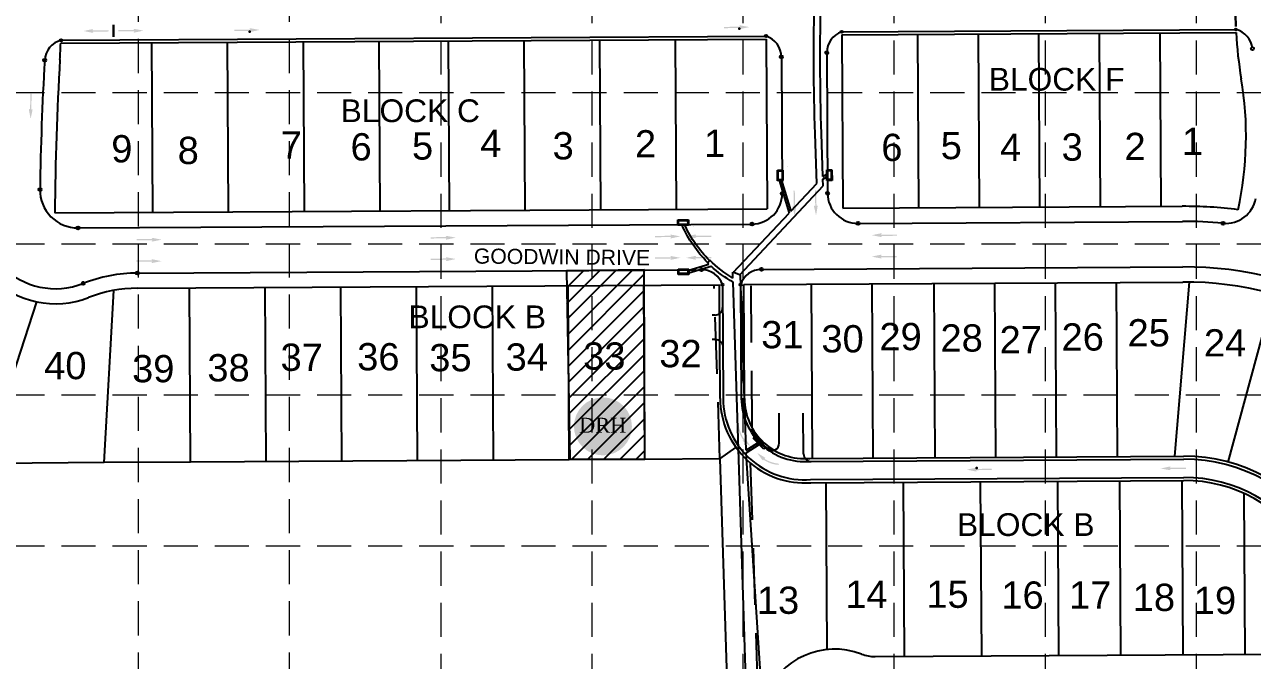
# Model space of a CAD drawing. Header units: inches. Extents: x -5337 to 1057, y 15227 to 19227.
# Drawn here: x -4210 to -3399, y 16553 to 16972 of the extents above; entities that cross this region are included whole.
import ezdxf
from ezdxf.enums import TextEntityAlignment as Align

# ---------------------------------------------------------------- set-up
doc = ezdxf.new("R2010")
doc.units = ezdxf.units.IN
doc.header["$LTSCALE"] = 150
doc.header["$MEASUREMENT"] = 0
doc.linetypes.add('DASHED2', pattern=[0.375, 0.25, -0.125])
doc.linetypes.add('HIDDEN', pattern=[0.375, 0.25, -0.125])
for name, color, linetype in [('1 BLOCK NUMBERS', 7, 'Continuous'), ('1 LOT NUMBER', 7, 'Continuous'), ('BASE', 7, 'Continuous'), ('ESMT', 7, 'DASHED2'), ('grid', 7, 'HIDDEN'), ('LOT NUM', 7, 'Continuous'), ('LOTLINE', 7, 'Continuous'), ('PAVING', 7, 'Continuous'), ('ROW', 7, 'Continuous'), ('SODDED LOT', 2, 'Continuous'), ('STORM', 7, 'Continuous'), ('STORM INLET', 7, 'Continuous')]:
    doc.layers.add(name, color=color, linetype=linetype)
doc.styles.add('DRHorton', font='dutcheb.ttf')
doc.styles.get("Standard").update_dxf_attribs({"font": 'ARIAL.TTF', "height": 25})

# ---------------------------------------------------------------- blocks, each defined once
blk = doc.blocks.new('DRHorton')
h = blk.add_hatch(color=1)
h.paths.add_polyline_path([(78.7, 25.78, 1), (40.43, 25.78, 1)])
h.paths.add_polyline_path([(42.33, 17.91), (76.5, 17.91), (76.5, 34.87), (42.33, 34.87)], flags=24)
at = {"layer": 'BASE', "color": 176, "style": 'DRHorton'}
blk.add_text('DRH', height=9.814, dxfattribs=at).set_placement((59.39, 21.64), align=Align.CENTER)

msp = doc.modelspace()

# ---------------------------------------------------------------- hatches: boundary and pattern name
at = {"layer": 'PAVING', "linetype": 'Continuous', "lineweight": 30}
h = msp.add_hatch(color=256, dxfattribs=at)
edge = h.paths.add_edge_path()
edge.add_line((-4164.83, 16969.16), (-4165.37, 16968.66))
edge.add_line((-4165.37, 16968.66), (-4154.78, 16968.7))
edge.add_line((-4154.78, 16968.7), (-4154.78, 16967.84))
edge.add_line((-4154.78, 16967.84), (-4165.36, 16967.8))
edge.add_line((-4165.36, 16967.8), (-4164.81, 16967.19))
edge.add_line((-4164.81, 16967.19), (-4164.81, 16967.19))
edge.add_ellipse((-4165.35, 16967.15), major_axis=(0.56, 0.002), ratio=0.285714, start_angle=-125.83153, end_angle=14.49672, ccw=False)
edge.add_line((-4165.68, 16967.02), (-4165.68, 16967.02))
edge.add_line((-4165.68, 16967.02), (-4171.41, 16968.18))
edge.add_line((-4171.41, 16968.18), (-4165.68, 16969.34))
edge.add_line((-4165.68, 16969.34), (-4165.68, 16969.34))
edge.add_ellipse((-4165.36, 16969.21), major_axis=(0.56, 0.002), ratio=0.285714, start_angle=-17.18267, end_angle=124.72693, ccw=False)
edge.add_line((-4164.83, 16969.16), (-4164.83, 16969.16))
edge.add_line((-4164.83, 16969.16), (-4164.83, 16969.16))
edge.add_line((-4164.83, 16969.16), (-4164.83, 16969.16))
h = msp.add_hatch(color=256, dxfattribs=at)
edge = h.paths.add_edge_path()
edge.add_line((-4138.34, 16969.31), (-4137.8, 16968.81))
edge.add_line((-4137.8, 16968.81), (-4148.38, 16968.74))
edge.add_line((-4148.38, 16968.74), (-4148.38, 16967.88))
edge.add_line((-4148.38, 16967.88), (-4137.79, 16967.95))
edge.add_line((-4137.79, 16967.95), (-4138.34, 16967.34))
edge.add_line((-4138.34, 16967.34), (-4138.34, 16967.34))
edge.add_ellipse((-4137.8, 16967.31), major_axis=(-0.56, -0.004), ratio=0.285714, start_angle=345.50328, end_angle=485.83153)
edge.add_line((-4137.47, 16967.18), (-4137.47, 16967.18))
edge.add_line((-4137.47, 16967.18), (-4131.75, 16968.4))
edge.add_line((-4131.75, 16968.4), (-4137.49, 16969.5))
edge.add_line((-4137.49, 16969.5), (-4137.49, 16969.5))
edge.add_ellipse((-4137.81, 16969.36), major_axis=(-0.56, -0.004), ratio=0.285714, start_angle=235.27307, end_angle=377.18267)
edge.add_line((-4138.34, 16969.31), (-4138.34, 16969.31))
edge.add_line((-4138.34, 16969.31), (-4138.34, 16969.31))
edge.add_line((-4138.34, 16969.31), (-4138.34, 16969.31))
h = msp.add_hatch(color=256, dxfattribs=at)
edge = h.paths.add_edge_path()
edge.add_line((-4061.71, 16969.75), (-4061.15, 16969.15))
edge.add_line((-4061.15, 16969.15), (-4071.73, 16968.95))
edge.add_line((-4071.73, 16968.95), (-4071.71, 16968.09))
edge.add_line((-4071.71, 16968.09), (-4061.13, 16968.29))
edge.add_line((-4061.13, 16968.29), (-4061.66, 16967.78))
edge.add_line((-4061.66, 16967.78), (-4061.66, 16967.78))
edge.add_ellipse((-4061.12, 16967.74), major_axis=(-0.56, -0.011), ratio=0.285714, start_angle=342.81733, end_angle=484.72693)
edge.add_line((-4060.8, 16967.61), (-4060.8, 16967.61))
edge.add_line((-4060.8, 16967.61), (-4055.09, 16968.86))
edge.add_line((-4055.09, 16968.86), (-4060.84, 16969.93))
edge.add_line((-4060.84, 16969.93), (-4060.84, 16969.93))
edge.add_ellipse((-4061.17, 16969.79), major_axis=(-0.56, -0.011), ratio=0.285714, start_angle=234.16847, end_angle=374.49672)
edge.add_line((-4061.71, 16969.74), (-4061.71, 16969.75))
edge.add_line((-4061.71, 16969.75), (-4061.71, 16969.75))
h = msp.add_hatch(color=256, dxfattribs=at)
edge = h.paths.add_edge_path()
edge.add_line((-3738.29, 16971.64), (-3737.73, 16971.05))
edge.add_line((-3737.73, 16971.05), (-3748.31, 16970.85))
edge.add_line((-3748.31, 16970.85), (-3748.29, 16969.99))
edge.add_line((-3748.29, 16969.99), (-3737.71, 16970.19))
edge.add_line((-3737.71, 16970.19), (-3738.24, 16969.68))
edge.add_line((-3738.24, 16969.68), (-3738.24, 16969.67))
edge.add_ellipse((-3737.71, 16969.64), major_axis=(-0.56, -0.011), ratio=0.285714, start_angle=342.81733, end_angle=484.72693)
edge.add_line((-3737.38, 16969.51), (-3737.38, 16969.51))
edge.add_line((-3737.38, 16969.51), (-3731.68, 16970.76))
edge.add_line((-3731.68, 16970.76), (-3737.42, 16971.83))
edge.add_line((-3737.42, 16971.83), (-3737.42, 16971.83))
edge.add_ellipse((-3737.75, 16971.69), major_axis=(-0.56, -0.011), ratio=0.285714, start_angle=234.16847, end_angle=374.49672)
edge.add_line((-3738.29, 16971.64), (-3738.29, 16971.64))
edge.add_line((-3738.29, 16971.64), (-3738.29, 16971.64))
at = {"layer": 'PAVING'}
h = msp.add_hatch(color=256, dxfattribs=at)
edge = h.paths.add_edge_path()
edge.add_line((-4205.28, 16916.73), (-4205.78, 16916.2))
edge.add_line((-4205.78, 16916.2), (-4205.69, 16926.78))
edge.add_line((-4205.69, 16926.78), (-4206.55, 16926.79))
edge.add_line((-4206.55, 16926.79), (-4206.64, 16916.21))
edge.add_line((-4206.64, 16916.21), (-4207.24, 16916.76))
edge.add_line((-4207.24, 16916.76), (-4207.25, 16916.76))
edge.add_ellipse((-4207.29, 16916.22), major_axis=(0.005, 0.56), ratio=0.285714, start_angle=345.50328, end_angle=485.83153)
edge.add_line((-4207.42, 16915.9), (-4207.42, 16915.9))
edge.add_line((-4207.42, 16915.9), (-4206.29, 16910.16))
edge.add_line((-4206.29, 16910.16), (-4205.1, 16915.88))
edge.add_line((-4205.1, 16915.88), (-4205.11, 16915.88))
edge.add_ellipse((-4205.23, 16916.2), major_axis=(0.005, 0.56), ratio=0.285714, start_angle=235.27307, end_angle=377.18267)
edge.add_line((-4205.28, 16916.74), (-4205.28, 16916.73))
edge.add_line((-4205.28, 16916.73), (-4205.28, 16916.73))
edge.add_line((-4205.28, 16916.73), (-4205.28, 16916.73))
h = msp.add_hatch(color=256, dxfattribs=at)
edge = h.paths.add_edge_path()
edge.add_line((-3700.92, 16852.83), (-3701.41, 16852.28))
edge.add_line((-3701.41, 16852.28), (-3701.64, 16862.86))
edge.add_line((-3701.64, 16862.86), (-3702.5, 16862.85))
edge.add_line((-3702.5, 16862.85), (-3702.27, 16852.27))
edge.add_line((-3702.27, 16852.27), (-3702.89, 16852.8))
edge.add_line((-3702.89, 16852.8), (-3702.89, 16852.8))
edge.add_ellipse((-3702.92, 16852.26), major_axis=(-0.012, 0.56), ratio=0.285714, start_angle=345.50328, end_angle=485.83153)
edge.add_line((-3703.04, 16851.93), (-3703.04, 16851.93))
edge.add_line((-3703.04, 16851.93), (-3701.73, 16846.23))
edge.add_line((-3701.73, 16846.23), (-3700.72, 16851.98))
edge.add_line((-3700.72, 16851.98), (-3700.72, 16851.98))
edge.add_ellipse((-3700.86, 16852.3), major_axis=(-0.012, 0.56), ratio=0.285714, start_angle=235.27307, end_angle=377.18267)
edge.add_line((-3700.92, 16852.83), (-3700.92, 16852.83))
edge.add_line((-3700.92, 16852.83), (-3700.92, 16852.83))
edge.add_line((-3700.92, 16852.83), (-3700.92, 16852.83))
h = msp.add_hatch(color=256, dxfattribs=at)
edge = h.paths.add_edge_path()
edge.add_line((-3686.78, 16853), (-3687.27, 16852.45))
edge.add_line((-3687.27, 16852.45), (-3687.5, 16863.03))
edge.add_line((-3687.5, 16863.03), (-3688.36, 16863.02))
edge.add_line((-3688.36, 16863.02), (-3688.13, 16852.44))
edge.add_line((-3688.13, 16852.44), (-3688.75, 16852.97))
edge.add_line((-3688.75, 16852.97), (-3688.75, 16852.97))
edge.add_ellipse((-3688.78, 16852.43), major_axis=(-0.012, 0.56), ratio=0.285714, start_angle=345.50328, end_angle=485.83153)
edge.add_line((-3688.9, 16852.1), (-3688.9, 16852.1))
edge.add_line((-3688.9, 16852.1), (-3687.6, 16846.4))
edge.add_line((-3687.6, 16846.4), (-3686.59, 16852.15))
edge.add_line((-3686.59, 16852.15), (-3686.59, 16852.15))
edge.add_ellipse((-3686.73, 16852.47), major_axis=(-0.012, 0.56), ratio=0.285714, start_angle=235.27307, end_angle=377.18267)
edge.add_line((-3686.78, 16853), (-3686.78, 16853))
edge.add_line((-3686.78, 16853), (-3686.78, 16853))
edge.add_line((-3686.78, 16853), (-3686.78, 16853))
h = msp.add_hatch(color=256, dxfattribs=at)
edge = h.paths.add_edge_path()
edge.add_line((-4126.32, 16831.37), (-4125.78, 16830.87))
edge.add_line((-4125.78, 16830.87), (-4136.37, 16830.88))
edge.add_line((-4136.37, 16830.88), (-4136.37, 16830.02))
edge.add_line((-4136.37, 16830.02), (-4125.78, 16830.01))
edge.add_line((-4125.78, 16830.01), (-4126.33, 16829.4))
edge.add_line((-4126.33, 16829.4), (-4126.34, 16829.4))
edge.add_ellipse((-4125.79, 16829.36), major_axis=(-0.56, 0), ratio=0.285714, start_angle=345.50328, end_angle=485.83153)
edge.add_line((-4125.47, 16829.23), (-4125.47, 16829.23))
edge.add_line((-4125.47, 16829.23), (-4119.74, 16830.41))
edge.add_line((-4119.74, 16830.41), (-4125.47, 16831.55))
edge.add_line((-4125.47, 16831.55), (-4125.47, 16831.55))
edge.add_ellipse((-4125.79, 16831.42), major_axis=(-0.56, 0), ratio=0.285714, start_angle=235.27307, end_angle=377.18267)
edge.add_line((-4126.32, 16831.37), (-4126.32, 16831.37))
edge.add_line((-4126.32, 16831.37), (-4126.32, 16831.37))
edge.add_line((-4126.32, 16831.37), (-4126.32, 16831.37))
h = msp.add_hatch(color=256, dxfattribs=at)
edge = h.paths.add_edge_path()
edge.add_line((-3932.15, 16832.65), (-3931.6, 16832.16))
edge.add_line((-3931.6, 16832.16), (-3942.18, 16832.02))
edge.add_line((-3942.18, 16832.02), (-3942.17, 16831.16))
edge.add_line((-3942.17, 16831.16), (-3931.59, 16831.3))
edge.add_line((-3931.59, 16831.3), (-3932.13, 16830.68))
edge.add_line((-3932.13, 16830.68), (-3932.13, 16830.68))
edge.add_ellipse((-3931.59, 16830.65), major_axis=(-0.56, -0.007), ratio=0.285714, start_angle=345.50328, end_angle=485.83153)
edge.add_line((-3931.26, 16830.52), (-3931.26, 16830.53))
edge.add_line((-3931.26, 16830.53), (-3925.55, 16831.78))
edge.add_line((-3925.55, 16831.78), (-3931.3, 16832.84))
edge.add_line((-3931.3, 16832.84), (-3931.29, 16832.84))
edge.add_ellipse((-3931.61, 16832.71), major_axis=(-0.56, -0.007), ratio=0.285714, start_angle=235.27307, end_angle=377.18267)
edge.add_line((-3932.15, 16832.65), (-3932.15, 16832.65))
edge.add_line((-3932.15, 16832.65), (-3932.15, 16832.65))
edge.add_line((-3932.15, 16832.65), (-3932.15, 16832.65))
h = msp.add_hatch(color=256, dxfattribs=at)
edge = h.paths.add_edge_path()
edge.add_line((-3783.82, 16833.49), (-3783.27, 16832.99))
edge.add_line((-3783.27, 16832.99), (-3793.86, 16832.89))
edge.add_line((-3793.86, 16832.89), (-3793.85, 16832.03))
edge.add_line((-3793.85, 16832.03), (-3783.26, 16832.13))
edge.add_line((-3783.26, 16832.13), (-3783.81, 16831.52))
edge.add_line((-3783.81, 16831.52), (-3783.81, 16831.52))
edge.add_ellipse((-3783.27, 16831.48), major_axis=(-0.56, -0.005), ratio=0.285714, start_angle=345.50328, end_angle=485.83153)
edge.add_line((-3782.94, 16831.35), (-3782.94, 16831.36))
edge.add_line((-3782.94, 16831.36), (-3777.22, 16832.59))
edge.add_line((-3777.22, 16832.59), (-3782.97, 16833.67))
edge.add_line((-3782.97, 16833.67), (-3782.96, 16833.67))
edge.add_ellipse((-3783.28, 16833.54), major_axis=(-0.56, -0.005), ratio=0.285714, start_angle=235.27307, end_angle=377.18267)
edge.add_line((-3783.82, 16833.48), (-3783.82, 16833.49))
edge.add_line((-3783.82, 16833.49), (-3783.82, 16833.49))
edge.add_line((-3783.82, 16833.49), (-3783.82, 16833.49))
h = msp.add_hatch(color=256, dxfattribs=at)
edge = h.paths.add_edge_path()
edge.add_line((-3766.77, 16831.65), (-3767.31, 16832.14))
edge.add_line((-3767.31, 16832.14), (-3756.73, 16832.25))
edge.add_line((-3756.73, 16832.25), (-3756.73, 16833.11))
edge.add_line((-3756.73, 16833.11), (-3767.32, 16833))
edge.add_line((-3767.32, 16833), (-3766.77, 16833.62))
edge.add_line((-3766.77, 16833.62), (-3766.77, 16833.62))
edge.add_ellipse((-3767.31, 16833.65), major_axis=(0.56, 0.005), ratio=0.285714, start_angle=345.50328, end_angle=485.83153)
edge.add_line((-3767.64, 16833.78), (-3767.64, 16833.78))
edge.add_line((-3767.64, 16833.78), (-3773.36, 16832.54))
edge.add_line((-3773.36, 16832.54), (-3767.62, 16831.46))
edge.add_line((-3767.62, 16831.46), (-3767.62, 16831.46))
edge.add_ellipse((-3767.3, 16831.6), major_axis=(0.56, 0.005), ratio=0.285714, start_angle=235.27307, end_angle=377.18267)
edge.add_line((-3766.76, 16831.65), (-3766.77, 16831.65))
edge.add_line((-3766.77, 16831.65), (-3766.77, 16831.65))
edge.add_line((-3766.77, 16831.65), (-3766.77, 16831.65))
h = msp.add_hatch(color=256, dxfattribs=at)
edge = h.paths.add_edge_path()
edge.add_line((-3644.21, 16832.42), (-3644.75, 16832.92))
edge.add_line((-3644.75, 16832.92), (-3634.16, 16832.96))
edge.add_line((-3634.16, 16832.96), (-3634.17, 16833.82))
edge.add_line((-3634.17, 16833.82), (-3644.75, 16833.78))
edge.add_line((-3644.75, 16833.78), (-3644.2, 16834.39))
edge.add_line((-3644.2, 16834.39), (-3644.2, 16834.39))
edge.add_ellipse((-3644.74, 16834.43), major_axis=(0.56, 0.002), ratio=0.285714, start_angle=345.50328, end_angle=485.83153)
edge.add_line((-3645.07, 16834.56), (-3645.07, 16834.56))
edge.add_line((-3645.07, 16834.56), (-3650.8, 16833.36))
edge.add_line((-3650.8, 16833.36), (-3645.06, 16832.24))
edge.add_line((-3645.06, 16832.24), (-3645.06, 16832.24))
edge.add_ellipse((-3644.74, 16832.38), major_axis=(0.56, 0.002), ratio=0.285714, start_angle=235.27307, end_angle=377.18267)
edge.add_line((-3644.21, 16832.43), (-3644.21, 16832.42))
edge.add_line((-3644.21, 16832.42), (-3644.21, 16832.42))
edge.add_line((-3644.21, 16832.42), (-3644.21, 16832.42))
h = msp.add_hatch(color=256, dxfattribs=at)
edge = h.paths.add_edge_path()
edge.add_line((-3932.1, 16818.52), (-3931.55, 16818.02))
edge.add_line((-3931.55, 16818.02), (-3942.13, 16817.88))
edge.add_line((-3942.13, 16817.88), (-3942.12, 16817.02))
edge.add_line((-3942.12, 16817.02), (-3931.54, 16817.16))
edge.add_line((-3931.54, 16817.16), (-3932.08, 16816.55))
edge.add_line((-3932.08, 16816.55), (-3932.08, 16816.55))
edge.add_ellipse((-3931.54, 16816.51), major_axis=(-0.56, -0.007), ratio=0.285714, start_angle=345.50328, end_angle=485.83153)
edge.add_line((-3931.21, 16816.39), (-3931.21, 16816.39))
edge.add_line((-3931.21, 16816.39), (-3925.5, 16817.65))
edge.add_line((-3925.5, 16817.65), (-3931.25, 16818.71))
edge.add_line((-3931.25, 16818.71), (-3931.24, 16818.7))
edge.add_ellipse((-3931.56, 16818.57), major_axis=(-0.56, -0.007), ratio=0.285714, start_angle=235.27307, end_angle=377.18267)
edge.add_line((-3932.1, 16818.51), (-3932.1, 16818.52))
edge.add_line((-3932.1, 16818.52), (-3932.1, 16818.52))
edge.add_line((-3932.1, 16818.52), (-3932.1, 16818.52))
h = msp.add_hatch(color=256, dxfattribs=at)
edge = h.paths.add_edge_path()
edge.add_line((-3783.82, 16819.35), (-3783.27, 16818.85))
edge.add_line((-3783.27, 16818.85), (-3793.86, 16818.75))
edge.add_line((-3793.86, 16818.75), (-3793.85, 16817.89))
edge.add_line((-3793.85, 16817.89), (-3783.27, 16817.99))
edge.add_line((-3783.27, 16817.99), (-3783.81, 16817.38))
edge.add_line((-3783.81, 16817.38), (-3783.81, 16817.38))
edge.add_ellipse((-3783.27, 16817.34), major_axis=(-0.56, -0.005), ratio=0.285714, start_angle=345.50328, end_angle=485.83153)
edge.add_line((-3782.94, 16817.22), (-3782.94, 16817.22))
edge.add_line((-3782.94, 16817.22), (-3777.22, 16818.45))
edge.add_line((-3777.22, 16818.45), (-3782.97, 16819.54))
edge.add_line((-3782.97, 16819.54), (-3782.97, 16819.54))
edge.add_ellipse((-3783.28, 16819.4), major_axis=(-0.56, -0.005), ratio=0.285714, start_angle=235.27307, end_angle=377.18267)
edge.add_line((-3783.82, 16819.35), (-3783.82, 16819.35))
edge.add_line((-3783.82, 16819.35), (-3783.82, 16819.35))
edge.add_line((-3783.82, 16819.35), (-3783.82, 16819.35))
h = msp.add_hatch(color=256, dxfattribs=at)
edge = h.paths.add_edge_path()
edge.add_line((-3766.77, 16817.51), (-3767.31, 16818.01))
edge.add_line((-3767.31, 16818.01), (-3756.73, 16818.11))
edge.add_line((-3756.73, 16818.11), (-3756.73, 16818.97))
edge.add_line((-3756.73, 16818.97), (-3767.32, 16818.87))
edge.add_line((-3767.32, 16818.87), (-3766.77, 16819.48))
edge.add_line((-3766.77, 16819.48), (-3766.77, 16819.48))
edge.add_ellipse((-3767.32, 16819.52), major_axis=(0.56, 0.005), ratio=0.285714, start_angle=345.50328, end_angle=485.83153)
edge.add_line((-3767.64, 16819.64), (-3767.64, 16819.64))
edge.add_line((-3767.64, 16819.64), (-3773.36, 16818.41))
edge.add_line((-3773.36, 16818.41), (-3767.62, 16817.32))
edge.add_line((-3767.62, 16817.32), (-3767.62, 16817.33))
edge.add_ellipse((-3767.3, 16817.46), major_axis=(0.56, 0.005), ratio=0.285714, start_angle=235.27307, end_angle=377.18267)
edge.add_line((-3766.77, 16817.51), (-3766.77, 16817.51))
edge.add_line((-3766.77, 16817.51), (-3766.77, 16817.51))
edge.add_line((-3766.77, 16817.51), (-3766.77, 16817.51))
h = msp.add_hatch(color=256, dxfattribs=at)
edge = h.paths.add_edge_path()
edge.add_line((-3644.29, 16818.29), (-3644.83, 16818.79))
edge.add_line((-3644.83, 16818.79), (-3634.25, 16818.83))
edge.add_line((-3634.25, 16818.83), (-3634.25, 16819.69))
edge.add_line((-3634.25, 16819.69), (-3644.83, 16819.65))
edge.add_line((-3644.83, 16819.65), (-3644.29, 16820.26))
edge.add_line((-3644.29, 16820.26), (-3644.28, 16820.26))
edge.add_ellipse((-3644.83, 16820.3), major_axis=(0.56, 0.002), ratio=0.285714, start_angle=345.50328, end_angle=485.83153)
edge.add_line((-3645.16, 16820.42), (-3645.15, 16820.42))
edge.add_line((-3645.15, 16820.42), (-3650.88, 16819.22))
edge.add_line((-3650.88, 16819.22), (-3645.14, 16818.11))
edge.add_line((-3645.14, 16818.11), (-3645.14, 16818.11))
edge.add_ellipse((-3644.82, 16818.24), major_axis=(0.56, 0.002), ratio=0.285714, start_angle=235.27307, end_angle=377.18267)
edge.add_line((-3644.29, 16818.29), (-3644.29, 16818.29))
edge.add_line((-3644.29, 16818.29), (-3644.29, 16818.29))
edge.add_line((-3644.29, 16818.29), (-3644.29, 16818.29))
h = msp.add_hatch(color=256, dxfattribs=at)
edge = h.paths.add_edge_path()
edge.add_line((-4126.47, 16817.23), (-4125.93, 16816.73))
edge.add_line((-4125.93, 16816.73), (-4136.52, 16816.74))
edge.add_line((-4136.52, 16816.74), (-4136.52, 16815.88))
edge.add_line((-4136.52, 16815.88), (-4125.93, 16815.87))
edge.add_line((-4125.93, 16815.87), (-4126.48, 16815.27))
edge.add_line((-4126.48, 16815.27), (-4126.48, 16815.27))
edge.add_ellipse((-4125.94, 16815.22), major_axis=(-0.56, 0), ratio=0.285714, start_angle=345.50328, end_angle=485.83153)
edge.add_line((-4125.61, 16815.09), (-4125.61, 16815.1))
edge.add_line((-4125.61, 16815.1), (-4119.88, 16816.27))
edge.add_line((-4119.88, 16816.27), (-4125.62, 16817.41))
edge.add_line((-4125.62, 16817.41), (-4125.62, 16817.41))
edge.add_ellipse((-4125.94, 16817.28), major_axis=(-0.56, 0), ratio=0.285714, start_angle=235.27307, end_angle=377.18267)
edge.add_line((-4126.47, 16817.23), (-4126.47, 16817.23))
edge.add_line((-4126.47, 16817.23), (-4126.47, 16817.23))
edge.add_line((-4126.47, 16817.23), (-4126.47, 16817.23))
at = {"layer": 'PAVING', "linetype": 'Continuous', "lineweight": 30}
h = msp.add_hatch(color=256, dxfattribs=at)
edge = h.paths.add_edge_path()
edge.add_line((-3734.11, 16698.91), (-3730.88, 16694.04))
edge.add_line((-3730.88, 16694.04), (-3735.74, 16697.28))
edge.add_line((-3735.74, 16697.28), (-3735.75, 16697.27))
edge.add_ellipse((-3735.88, 16697.59), major_axis=(-0.397, 0.395), ratio=0.285714, start_angle=-17.18267, end_angle=124.72693, ccw=False)
edge.add_line((-3736.22, 16698), (-3736.22, 16698.01))
edge.add_line((-3736.22, 16698.01), (-3735.49, 16697.98))
edge.add_line((-3735.49, 16697.98), (-3735.5, 16697.98))
edge.add_arc((-3719.16, 16710.24), 20.43, 186.46673, 216.875, ccw=False)
edge.add_line((-3739.46, 16707.94), (-3738.61, 16708.04))
edge.add_arc((-3719.16, 16710.24), 19.57, 186.46673, 216.54253)
edge.add_line((-3734.88, 16698.59), (-3734.88, 16698.59))
edge.add_line((-3734.88, 16698.59), (-3734.84, 16699.4))
edge.add_line((-3734.84, 16699.4), (-3734.84, 16699.41))
edge.add_ellipse((-3734.43, 16699.05), major_axis=(-0.397, 0.395), ratio=0.285714, start_angle=-125.83153, end_angle=14.49672, ccw=False)
edge.add_line((-3734.11, 16698.91), (-3734.11, 16698.91))
at = {"layer": 'PAVING', "linetype": 'Continuous', "lineweight": 30, "extrusion": (0, 0, -1)}
h = msp.add_hatch(color=256, dxfattribs=at)
edge = h.paths.add_edge_path()
edge.add_line((3721.52, 16686.69), (3726.53, 16689.71))
edge.add_line((3726.53, 16689.71), (3723.09, 16684.99))
edge.add_line((3723.09, 16684.99), (3723.09, 16684.99))
edge.add_ellipse((3722.77, 16684.87), major_axis=(-0.411, -0.38), ratio=0.285714, start_angle=-17.18267, end_angle=124.72693, ccw=False)
edge.add_line((3722.34, 16684.54), (3722.34, 16684.54))
edge.add_line((3722.34, 16684.54), (3722.39, 16685.27))
edge.add_line((3722.39, 16685.27), (3722.4, 16685.26))
edge.add_arc((3710.83, 16702.1), 20.43, 274.07575, 304.48402, ccw=False)
edge.add_line((3712.28, 16681.72), (3712.22, 16682.58))
edge.add_arc((3710.83, 16702.1), 19.57, 274.07575, 304.15155)
edge.add_line((3721.82, 16685.91), (3721.81, 16685.91))
edge.add_line((3721.81, 16685.91), (3721, 16685.98))
edge.add_line((3721, 16685.98), (3721, 16685.98))
edge.add_ellipse((3721.37, 16686.38), major_axis=(-0.411, -0.38), ratio=0.285714, start_angle=-125.83153, end_angle=14.49672, ccw=False)
edge.add_line((3721.52, 16686.69), (3721.52, 16686.69))
at = {"layer": 'PAVING', "linetype": 'Continuous', "lineweight": 30}
h = msp.add_hatch(color=256, dxfattribs=at)
edge = h.paths.add_edge_path()
edge.add_line((-3581.53, 16677.64), (-3582.09, 16678.24))
edge.add_line((-3582.09, 16678.24), (-3571.5, 16678.34))
edge.add_line((-3571.5, 16678.34), (-3571.51, 16679.2))
edge.add_line((-3571.51, 16679.2), (-3582.09, 16679.1))
edge.add_line((-3582.09, 16679.1), (-3581.56, 16679.61))
edge.add_line((-3581.56, 16679.61), (-3581.56, 16679.61))
edge.add_ellipse((-3582.1, 16679.65), major_axis=(0.56, 0.005), ratio=0.285714, start_angle=342.81733, end_angle=484.72693)
edge.add_line((-3582.42, 16679.78), (-3582.42, 16679.78))
edge.add_line((-3582.42, 16679.78), (-3588.14, 16678.59))
edge.add_line((-3588.14, 16678.59), (-3582.4, 16677.47))
edge.add_line((-3582.4, 16677.47), (-3582.4, 16677.46))
edge.add_ellipse((-3582.07, 16677.6), major_axis=(0.56, 0.005), ratio=0.285714, start_angle=234.16847, end_angle=374.49672)
edge.add_line((-3581.53, 16677.64), (-3581.53, 16677.64))
edge.add_line((-3581.53, 16677.64), (-3581.53, 16677.64))
at = {"layer": 'PAVING'}
h = msp.add_hatch(color=256, dxfattribs=at)
edge = h.paths.add_edge_path()
edge.add_line((-3453.41, 16678.49), (-3453.95, 16678.98))
edge.add_line((-3453.95, 16678.98), (-3443.37, 16679.13))
edge.add_line((-3443.37, 16679.13), (-3443.38, 16679.99))
edge.add_line((-3443.38, 16679.99), (-3453.96, 16679.84))
edge.add_line((-3453.96, 16679.84), (-3453.42, 16680.45))
edge.add_line((-3453.42, 16680.45), (-3453.42, 16680.46))
edge.add_ellipse((-3453.97, 16680.49), major_axis=(0.56, 0.008), ratio=0.285714, start_angle=345.50328, end_angle=485.83153)
edge.add_line((-3454.3, 16680.61), (-3454.29, 16680.61))
edge.add_line((-3454.29, 16680.61), (-3460.01, 16679.35))
edge.add_line((-3460.01, 16679.35), (-3454.26, 16678.3))
edge.add_line((-3454.26, 16678.3), (-3454.26, 16678.3))
edge.add_ellipse((-3453.94, 16678.43), major_axis=(0.56, 0.008), ratio=0.285714, start_angle=235.27307, end_angle=377.18267)
edge.add_line((-3453.41, 16678.49), (-3453.41, 16678.49))
edge.add_line((-3453.41, 16678.49), (-3453.41, 16678.49))
edge.add_line((-3453.41, 16678.49), (-3453.41, 16678.49))
at = {"layer": 'SODDED LOT'}
h = msp.add_hatch(dxfattribs=at)
h.set_pattern_fill('ANSI31', color=256, scale=60, style=0)
h.paths.add_polyline_path([(-3852.46, 16809.95), (-3850.25, 16685.41), (-3800.66, 16685.63), (-3801.1, 16810.41)])

# ---------------------------------------------------------------- linework, layer by layer
at = {"layer": 'BASE', "color": 170, "lineweight": 40}
for p, q in [((-3706.77, 16878.56), (-3706.77, 16878.56)), ((-3706.77, 16878.56), (-3706.77, 16878.56)), ((-3768.75, 16838.89), (-3768.75, 16838.89)), ((-3768.75, 16838.89), (-3768.75, 16838.89)), ((-3769.39, 16797.55), (-3769.39, 16797.55)), ((-3769.39, 16797.55), (-3769.39, 16797.55))]:
    msp.add_line(p, q, dxfattribs=at)
at = {"layer": 'ESMT'}
for p, q in [((-3751.12, 16685.64), (-3754.86, 16800.62)), ((-3729.83, 16706.29), (-3730.39, 16800.76)), ((-3731.03, 16683.03), (-3721.07, 16376.04))]:
    msp.add_line(p, q, dxfattribs=at)
at = {"layer": 'grid', "color": 252, "linetype": 'HIDDEN', "lineweight": 0, "ltscale": 0.6}
for p, q in [((-4135.23, 19122.93), (-4135.23, 15630.29)), ((-4035.48, 19122.93), (-4035.48, 15630.29)), ((-3935.39, 19121.98), (-3935.39, 15630.29)), ((-3835.64, 19121.98), (-3835.64, 15630.29)), ((-3735.89, 19121.98), (-3735.89, 15630.29)), ((-3636.14, 19121.98), (-3636.14, 15630.29)), ((-3536.39, 19121.98), (-3536.39, 15630.29)), ((-3436.64, 19121.98), (-3436.64, 15630.29)), ((-5232.14, 16927.48), (952.36, 16927.48)), ((-5232.14, 16827.73), (952.36, 16827.73)), ((-5232.14, 16727.98), (952.36, 16727.98)), ((-5232.14, 16628.23), (952.36, 16628.23))]:
    msp.add_line(p, q, dxfattribs=at)
at = {"layer": 'LOTLINE'}
for p, q in [((-3620.6, 16965.91), (-3619.93, 16851.41)), ((-3580.6, 16966.14), (-3579.93, 16851.64)), ((-3540.61, 16966.38), (-3539.93, 16851.88)), ((-3500.61, 16966.61), (-3499.93, 16852.11)), ((-3460.61, 16966.85), (-3459.93, 16852.35)), ((-4126.42, 16960.44), (-4125.76, 16848.44)), ((-4076.42, 16960.73), (-4075.76, 16848.74)), ((-4026.42, 16961.03), (-4025.76, 16849.03)), ((-3976.42, 16961.32), (-3975.76, 16849.32)), ((-3930.58, 16961.59), (-3929.93, 16849.59)), ((-3880.58, 16961.88), (-3879.93, 16849.88)), ((-3830.59, 16962.18), (-3829.93, 16850.18)), ((-3780.59, 16962.47), (-3779.93, 16850.47)), ((-3441.23, 16802.46), (-3450.78, 16687.4)), ((-4157.78, 16683.25), (-4151.37, 16796.92)), ((-4100.71, 16683.59), (-4101.38, 16798.58)), ((-4050.71, 16683.88), (-4051.38, 16798.88)), ((-4000.71, 16684.17), (-4001.38, 16799.17)), ((-3950.71, 16684.47), (-3951.38, 16799.46)), ((-3900.71, 16684.76), (-3901.38, 16799.76)), ((-3850.71, 16685.05), (-3851.39, 16800.05)), ((-3800.71, 16685.35), (-3801.39, 16800.34)), ((-3689.84, 16686), (-3690.51, 16800.99)), ((-3649.84, 16686.31), (-3650.51, 16801.23)), ((-3608.84, 16686.55), (-3609.51, 16801.47)), ((-3568.84, 16686.78), (-3569.52, 16801.7)), ((-3528.84, 16687.02), (-3529.52, 16801.94)), ((-3488.56, 16687.18), (-3489.23, 16802.18)), ((-3415.34, 16683.61), (-3385.28, 16794.61)), ((-4202.49, 16789.4), (-4237.4, 16682.78)), ((-3754.27, 16780.62), (-3756.27, 16780.61)), ((-3754.18, 16764.62), (-3756.18, 16764.61)), ((-3711.9, 16696.1), (-3712.01, 16715.87)), ((-3695.86, 16688.96), (-3696.01, 16715.96)), ((-3751.14, 16685.64), (-3740.48, 16693.26)), ((-4157.78, 16683.25), (-4237.44, 16682.68)), ((-4100.71, 16683.59), (-4157.78, 16683.25)), ((-3850.71, 16685.05), (-4100.71, 16683.59)), ((-3800.71, 16685.35), (-3850.71, 16685.05)), ((-3751.14, 16685.64), (-3800.71, 16685.35)), ((-3751.14, 16685.64), (-3740.19, 16348.19)), ((-3681.1, 16670.05), (-3680.45, 16559.81)), ((-3630.1, 16670.35), (-3629.42, 16555.35)), ((-3579.1, 16670.65), (-3578.42, 16555.65)), ((-3528.1, 16670.95), (-3527.43, 16555.95)), ((-3487.1, 16671.19), (-3486.43, 16556.19)), ((-3446.1, 16671.43), (-3445.43, 16556.43)), ((-3405.05, 16662.94), (-3404.43, 16556.67))]:
    msp.add_line(p, q, dxfattribs=at)
for centre, start, end in [((-3754.3, 16785.62), 270.33616, 0.33617), ((-3716.9, 16696.07), 233.61096, 0.33613), ((-3690.86, 16688.99), 180.33613, 270.33613)]:
    msp.add_arc(centre, 5, start, end, dxfattribs=at)
at = {"layer": 'LOTLINE', "extrusion": (0, 0, -1)}
msp.add_arc((3754.15, 16759.62), 5, 89.66383, 179.66383, dxfattribs=at)
at = {"layer": 'PAVING', "linetype": 'Continuous', "lineweight": 30}
for p, q in [((-3410.47, 16971.14), (-3410.48, 16979.14)), ((-4151.58, 16964.29), (-4151.58, 16972.29))]:
    msp.add_line(p, q, dxfattribs=at)
at = {"layer": 'PAVING'}
for p, q in [((-4186.2, 16962.09), (-3720.6, 16964.82)), ((-3670.61, 16967.61), (-3410.36, 16969.14)), ((-3710.52, 16951.1), (-3709.99, 16860.88)), ((-3680.53, 16953.82), (-3679.99, 16861.03)), ((-4175, 16838.15), (-3729.87, 16840.76)), ((-3659.87, 16841.18), (-3445.65, 16842.43)), ((-4135.81, 16808.38), (-3763.23, 16810.57)), ((-3723.67, 16810.8), (-3445.47, 16812.43)), ((-3749.39, 16800.65), (-3748.95, 16725.54)), ((-3737.39, 16800.72), (-3736.95, 16725.61)), ((-3691.67, 16683.99), (-3444.73, 16685.43)), ((-3691.19, 16671.99), (-3444.66, 16673.44))]:
    msp.add_line(p, q, dxfattribs=at)
for centre, radius in [((-3720.6, 16964.82), 0.75), ((-3670.61, 16967.61), 0.75), ((-3410.36, 16969.14), 0.75), ((-4186.2, 16962.09), 0.75), ((-3399.39, 16956.51), 1), ((-4197.03, 16948.89), 1), ((-3710.52, 16951.1), 1), ((-3680.53, 16953.82), 1), ((-4200.11, 16863.52), 1), ((-3709.99, 16860.88), 1), ((-3679.99, 16861.03), 1), ((-4175, 16838.15), 1), ((-3729.87, 16840.76), 1), ((-3659.87, 16841.18), 1), ((-3418.83, 16841.23), 1), ((-3763.23, 16810.57), 1), ((-3723.67, 16810.8), 1), ((-4171.67, 16801.5), 1), ((-4135.81, 16808.38), 1), ((-3749.39, 16800.65), 0.75), ((-3737.39, 16800.72), 0.75)]:
    msp.add_circle(centre, radius, dxfattribs=at)
for centre, radius, start, end in [((-3725.02, 16951.01), 14.5, 0.33616, 72.25575), ((-3666.03, 16953.86), 14.5, 108.41656, 180.14715), ((-3413.82, 16955.06), 14.5, 5.74682, 76.1888), ((-4182.55, 16948.06), 14.5, 104.57956, 176.70073), ((-2215.32, 16834.65), 1985, 176.70073, 179.16681), ((-4189.9, 16848.07), 50, 158.22269, 291.37566), ((-4175.11, 16863.15), 25, 179.16681, 270.25483), ((-3729.99, 16860.76), 20, 270.33619, 0.33618), ((-3659.99, 16861.17), 20, 180.42002, 270.33619), ((-3416.92, 16861.14), 20, 264.52875, 349.91038), ((-3444.09, 16577.44), 265, 84.52875, 90.33619), ((-3763.14, 16796.07), 14.5, 18.41658, 90.33619), ((-3723.58, 16796.3), 14.5, 90.38186, 162.25575), ((-3444.09, 16577.44), 235, 31.44192, 90.33619), ((-4135.22, 16708.38), 100, 90.33618, 111.37566), ((-3694.95, 16725.86), 54, 180.33619, 273.99115), ((-3694.95, 16725.86), 42, 180.33619, 274.48072), ((-3444.09, 16577.44), 108, 31.44192, 90.33619), ((-3444.09, 16577.44), 96, 31.44192, 90.33619)]:
    msp.add_arc(centre, radius, start, end, dxfattribs=at)
at = {"layer": 'PAVING', "linetype": 'Continuous', "lineweight": 30}
for p in [(-4061.66, 16967.78), (-3738.24, 16969.68), (-3581.56, 16679.61)]:
    msp.add_point(p, dxfattribs=at)
at = {"layer": 'ROW'}
for p, q in [((-3670.6, 16965.61), (-3410.25, 16967.14)), ((-3670.6, 16965.61), (-3669.93, 16851.12)), ((-4186.41, 16960.09), (-3720.59, 16962.82)), ((-3720.59, 16962.82), (-3719.93, 16850.82)), ((-3669.93, 16851.12), (-3445.71, 16852.43)), ((-4190.27, 16848.06), (-3719.93, 16850.82)), ((-3735.39, 16800.73), (-3445.41, 16802.43)), ((-4135.75, 16798.38), (-3751.39, 16800.64)), ((-3750.95, 16725.53), (-3751.39, 16800.64)), ((-3734.95, 16725.62), (-3735.39, 16800.73)), ((-3691.75, 16685.99), (-3444.74, 16687.43)), ((-3691.11, 16669.99), (-3444.65, 16671.44)), ((-3648.61, 16555.24), (-3336.02, 16557.07))]:
    msp.add_line(p, q, dxfattribs=at)
for centre, radius, start, end in [((-3135.69, 16982.76), 275, 183.25524, 189.66619), ((-5210.25, 17009.03), 1025, 356.66768, 357.263), ((-2215.32, 16834.65), 1975, 176.66768, 179.61091), ((-3628.6, 16898.8), 225, 347.51881, 9.66619), ((-4189.9, 16848.07), 60, 158.22269, 291.37566), ((-3444.09, 16577.44), 275, 82.64991, 90.33619), ((-3444.09, 16577.44), 225, 31.44192, 90.33619), ((-4135.22, 16708.38), 90, 90.33619, 111.37566), ((-3694.95, 16725.86), 56, 180.33619, 273.92527), ((-3694.95, 16725.86), 40, 180.33619, 274.58312), ((-3444.09, 16577.44), 110, 31.44192, 90.33619), ((-3444.09, 16577.44), 94, 31.44192, 90.33619), ((-3675.27, 16510.08), 50, 69.29672, 336.75801), ((-3648.76, 16580.24), 25, 249.29672, 270.33619)]:
    msp.add_arc(centre, radius, start, end, dxfattribs=at)
at = {"layer": 'SODDED LOT'}
msp.add_lwpolyline([(-3852.46, 16809.95), (-3850.25, 16685.41), (-3800.66, 16685.63), (-3801.1, 16810.41)], close=True, dxfattribs=at)
at = {"layer": 'STORM', "color": 5}
for p, q in [((-3687.17, 16867.48), (-3688.24, 16900.28)), ((-3683.07, 16872.16), (-3683.99, 16900.42)), ((-3712.01, 16869.66), (-3705.44, 16847.99)), ((-3710.57, 16870.09), (-3704.26, 16849.25)), ((-3704.26, 16849.25), (-3687.17, 16867.48)), ((-3683.07, 16872.16), (-3680.56, 16873.63)), ((-3683.02, 16870.46), (-3680.55, 16871.9)), ((-3682.87, 16865.86), (-3683.02, 16870.46)), ((-3737.93, 16807.1), (-3682.87, 16865.86)), ((-3742.24, 16808.73), (-3705.44, 16847.99)), ((-3771.7, 16810.33), (-3758.38, 16814.28)), ((-3771.69, 16808.5), (-3756.9, 16812.89)), ((-3759.36, 16815.23), (-3757.77, 16816.83)), ((-3737.55, 16806.96), (-3742.62, 16808.87)), ((-3742.49, 16804.99), (-3742.62, 16808.87)), ((-3733.8, 16691.5), (-3737.55, 16806.96)), ((-3728.32, 16368.45), (-3742.4, 16802.34)), ((-3733.8, 16691.5), (-3726.14, 16696.26)), ((-3733.75, 16689.77), (-3725.06, 16695.17)), ((-3721.63, 16502.64), (-3733.75, 16689.77))]:
    msp.add_line(p, q, dxfattribs=at)
at = {"layer": 'STORM', "color": 5, "extrusion": (0, 0, -1)}
for centre, radius, start, end in [((2086.96, 16952.25), 1602.12, 358.1412, 1.39482), ((2086.96, 16952.25), 1597.88, 358.1412, 1.39482), ((3702.19, 16872.79), 80.88, 314.80629, 336.07637), ((3702.19, 16872.79), 79.13, 314.80629, 335.52191), ((3702.19, 16872.79), 81.12, 313.8438, 314.80629), ((3702.19, 16872.79), 78.88, 300.72998, 314.80629), ((3702.19, 16872.79), 81.12, 299.71979, 312.41172)]:
    msp.add_arc(centre, radius, start, end, dxfattribs=at)
at = {"layer": 'STORM INLET', "color": 5}
for p, q in [((-3713.08, 16876.36), (-3709.58, 16876.38)), ((-3713.04, 16869.36), (-3713.08, 16876.36)), ((-3712.58, 16875.87), (-3710.08, 16875.88)), ((-3712.54, 16869.87), (-3712.58, 16875.87)), ((-3710.08, 16875.88), (-3710.04, 16869.88)), ((-3709.58, 16876.38), (-3709.54, 16869.38)), ((-3680.58, 16876.55), (-3677.08, 16876.57)), ((-3680.54, 16869.55), (-3680.58, 16876.55)), ((-3680.08, 16876.06), (-3677.58, 16876.07)), ((-3680.04, 16870.06), (-3680.08, 16876.06)), ((-3677.58, 16876.07), (-3677.54, 16870.07)), ((-3677.08, 16876.57), (-3677.04, 16869.58)), ((-3709.54, 16869.38), (-3713.04, 16869.36)), ((-3710.04, 16869.88), (-3712.54, 16869.87)), ((-3677.04, 16869.58), (-3680.54, 16869.55)), ((-3677.54, 16870.07), (-3680.04, 16870.06)), ((-3778.9, 16843.48), (-3771.9, 16843.52)), ((-3778.88, 16839.98), (-3778.9, 16843.48)), ((-3778.39, 16842.98), (-3772.39, 16843.02)), ((-3778.38, 16840.48), (-3778.39, 16842.98)), ((-3772.39, 16843.02), (-3772.38, 16840.52)), ((-3771.9, 16843.52), (-3771.88, 16840.02)), ((-3771.88, 16840.02), (-3778.88, 16839.98)), ((-3772.38, 16840.52), (-3778.38, 16840.48)), ((-3778.71, 16810.98), (-3771.71, 16811.02)), ((-3778.69, 16807.48), (-3778.71, 16810.98)), ((-3778.2, 16810.48), (-3772.2, 16810.52)), ((-3778.19, 16807.98), (-3778.2, 16810.48)), ((-3772.2, 16810.52), (-3772.19, 16808.02)), ((-3771.71, 16811.02), (-3771.69, 16807.52)), ((-3771.69, 16807.52), (-3778.69, 16807.48)), ((-3772.19, 16808.02), (-3778.19, 16807.98)), ((-3727.66, 16700.67), (-3729.1, 16699.29)), ((-3722.1, 16692.14), (-3729.1, 16699.29)), ((-3727.66, 16700.66), (-3720.66, 16693.52)), ((-3720.66, 16693.53), (-3722.1, 16692.14))]:
    msp.add_line(p, q, dxfattribs=at)
for centre, radius, start, end in [((-3697.54, 16721.89), 36.84, 206.43541, 215.1579), ((-3691.18, 16736.94), 52.47, 235.82673, 241.15386)]:
    msp.add_arc(centre, radius, start, end, dxfattribs=at)

# ---------------------------------------------------------------- block references
at = {"layer": 'grid', "zscale": 1.213134165493395}
msp.add_blockref('DRHorton', (-3887.9, 16681.38), dxfattribs=at)

# ---------------------------------------------------------------- texts
at = {"layer": '1 BLOCK NUMBERS'}
for s, p in [('BLOCK F ', (-3573.52, 16936.32)), ('BLOCK C ', (-4001.54, 16915.54)), ('BLOCK B ', (-3956.76, 16779.47)), ('BLOCK B ', (-3594.51, 16642.33))]:
    msp.add_text(s, height=15, dxfattribs=at).set_placement(p, align=Align.MIDDLE_LEFT)
at = {"layer": '1 LOT NUMBER'}
for s, p in [('9', (-4153.06, 16890.45)), ('7', (-4041.12, 16892.9)), ('6', (-3995.05, 16891.71)), ('5', (-3954.45, 16892.27)), ('4', (-3909.36, 16894.03)), ('3', (-3861.61, 16892.4)), ('2', (-3807.21, 16893.7)), ('1', (-3761.56, 16894.08)), ('6', (-3644.5, 16891.34)), ('5', (-3605.27, 16892.56)), ('4', (-3566.09, 16891.38)), ('3', (-3525.42, 16891.55)), ('2', (-3483.91, 16891.96)), ('1', (-3445.98, 16895.28)), ('8', (-4109.19, 16889.35)), ('25', (-3481.87, 16768.94)), ('31', (-3723.82, 16767.74)), ('30', (-3684.06, 16765)), ('29', (-3645.75, 16766.46)), ('28', (-3605.41, 16765.53)), ('27', (-3566.38, 16764.36)), ('26', (-3525.47, 16766.2)), ('24', (-3431.44, 16762.3)), ('37', (-4041.27, 16752.81)), ('36', (-3990.64, 16753.14)), ('34', (-3892.62, 16752.96)), ('33', (-3841.4, 16753.6)), ('32', (-3791.14, 16755.2)), ('40', (-4197.38, 16747.3)), ('39', (-4139.31, 16745.27)), ('38', (-4089.59, 16745.86)), ('35', (-3943.05, 16752.52)), ('13', (-3726.69, 16592.41)), ('14', (-3668.3, 16596.37)), ('15', (-3614.75, 16596.38)), ('16', (-3565.24, 16595.82)), ('17', (-3520.5, 16595.86)), ('18', (-3478.45, 16594.3)), ('19', (-3438.12, 16592.29))]:
    msp.add_text(s, height=18, dxfattribs=at).set_placement(p, align=Align.MIDDLE_LEFT)
at = {"layer": 'LOT NUM'}
msp.add_text('GOODWIN DRIVE          ', height=10, rotation=359.44812, dxfattribs=at).set_placement((-3913.57, 16819.63), align=Align.MIDDLE_LEFT)

doc.saveas('drawing.dxf')
